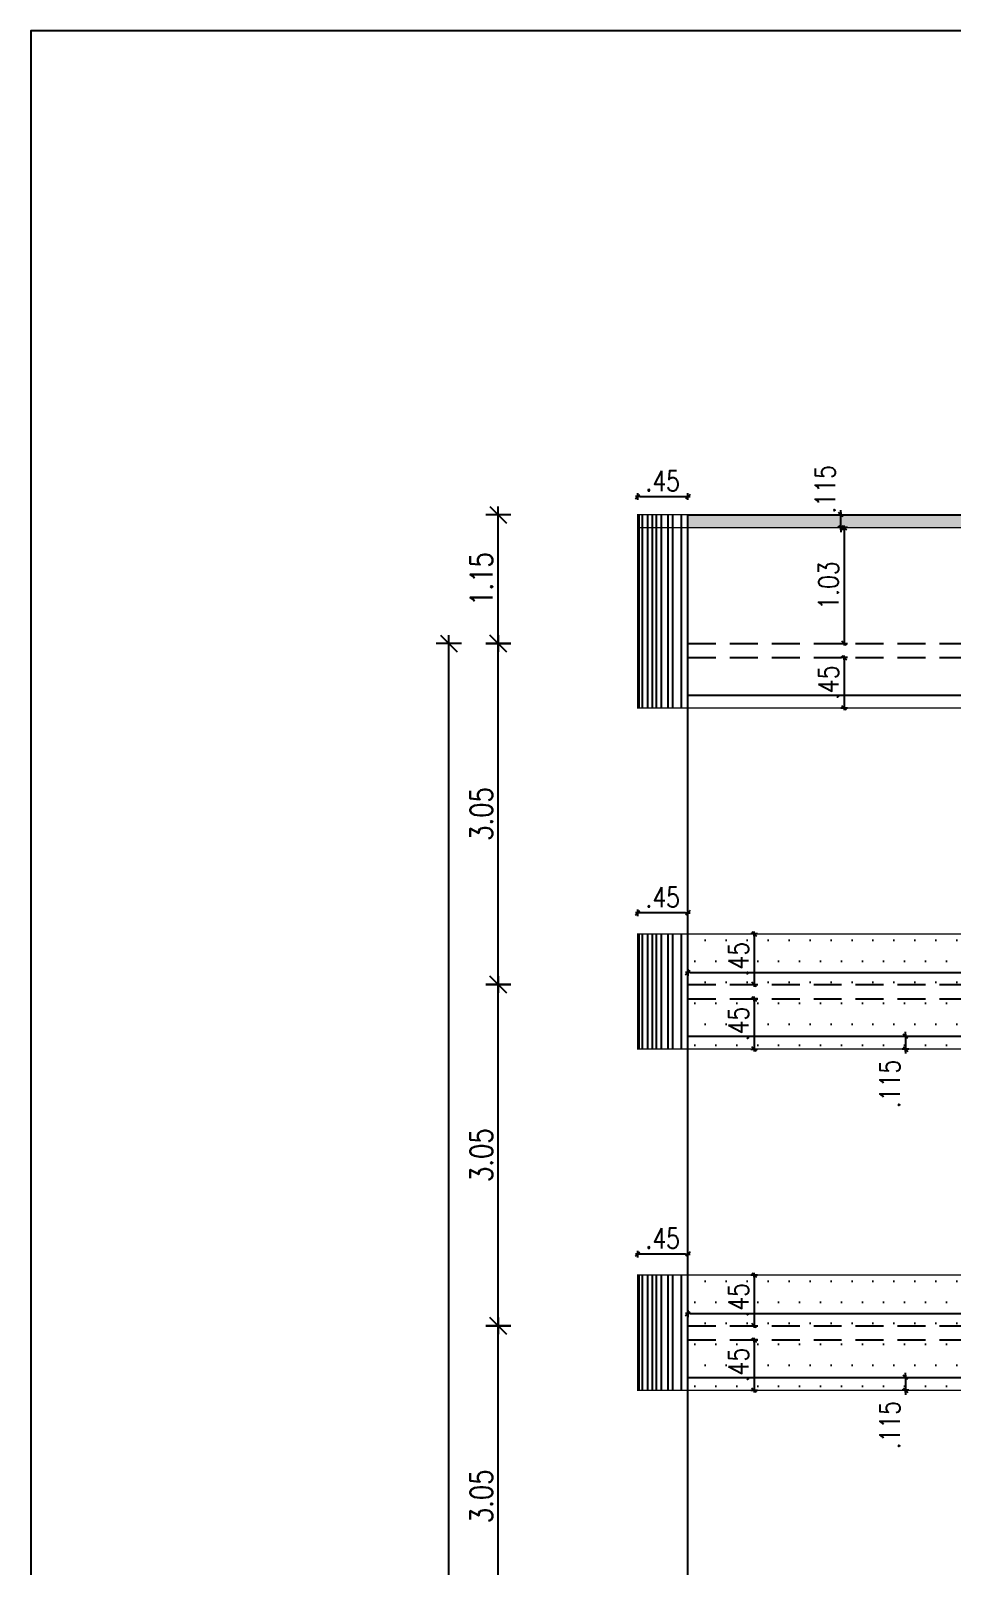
# Model space of a CAD drawing. Header units: inches. Extents: x 14235 to 14499, y 0 to 2549.
# Drawn here: x 14375.94 to 14384.18, y 2446.7 to 2460.43 of the extents above; entities that cross this region are included whole.
import ezdxf

# ---------------------------------------------------------------- set-up
doc = ezdxf.new("R2010")
doc.units = ezdxf.units.IN
doc.header["$LTSCALE"] = 0.25
doc.header["$MEASUREMENT"] = 0
doc.header["$PDMODE"] = 35
doc.linetypes.add('DASHEDX2', pattern=[1.5, 1, -0.5])
for name, color, linetype in [('dim-details', 7, 'Continuous'), ('ELE.PROJ.', 1, 'Continuous'), ('hatch', 251, 'Continuous'), ('proj-internal', 1, 'DASHEDX2'), ('wall', 7, 'Continuous'), ('WORKING DIM', 7, 'Continuous')]:
    doc.layers.add(name, color=color, linetype=linetype)
doc.styles.add('romans', font='romans.shx', dxfattribs={"width": 0.8})
doc.dimstyles.new('121', dxfattribs={"dimscale": 0.1, "dimtxt": 1.8, "dimasz": 0.2, "dimexe": 0.03125, "dimexo": 0.25, "dimgap": 0.5, "dimtad": 1, "dimzin": 4, "dimdsep": 46, "dimtxsty": 'romans', "dimblk1": 'MINITICK', "dimblk2": 'MINITICK', "dimsah": 1, "dimcen": 1, "dimse1": 1, "dimse2": 1, "dimclrd": 252, "dimclre": 256, "dimclrt": 7, "dimadec": 3, "dimazin": 0, "dimtfac": 0.8, "dimtix": 1, "dimtmove": 2, "dimatfit": 3, "dimfxl": 0, "dimtolj": 1, "dimtzin": 3, "dimarcsym": 0})
doc.dimstyles.new('minitick-100', dxfattribs={"dimscale": 0.1, "dimtxt": 2, "dimasz": 0.75, "dimexe": 0.03125, "dimexo": 0.25, "dimgap": 0.5, "dimtad": 1, "dimzin": 4, "dimdsep": 46, "dimtxsty": 'romans', "dimblk1": 'MINITICK', "dimblk2": 'MINITICK', "dimsah": 1, "dimcen": 1, "dimse1": 1, "dimse2": 1, "dimclrd": 252, "dimclre": 256, "dimclrt": 256, "dimadec": 3, "dimazin": 0, "dimtfac": 0.8, "dimtix": 1, "dimtmove": 2, "dimatfit": 3, "dimfxl": 0, "dimtolj": 1, "dimtzin": 3, "dimarcsym": 0})

# ---------------------------------------------------------------- blocks, each defined once
blk = doc.blocks.new('MINITICK')
at = {"color": 7}
for p, q in [((1, 1), (-1, -1)), ((-1, 0), (1, 0)), ((0, -1.5), (0, 1.5))]:
    blk.add_line(p, q, dxfattribs=at)
blk = doc.blocks.new('*D1257')
at = {"layer": 'Defpoints', "color": 0, "transparency": 16777216}
for p in [(14380.124, 2448.853), (14382.229, 2448.853), (14382.202, 2445.803)]:
    blk.add_point(p, dxfattribs=at)
at = {"layer": 'dim-details', "color": 252, "lineweight": -2, "transparency": 16777216}
blk.add_line((14380.124, 2445.878), (14380.124, 2448.778), dxfattribs=at)
at = {"layer": 'dim-details', "color": 252, "lineweight": -2, "transparency": 16777216, "xscale": 0.07500000000000001, "yscale": 0.07500000000000001, "zscale": 0.07500000000000001}
for p, rotation in [((14380.124, 2448.853), 90), ((14380.124, 2445.803), 270)]:
    blk.add_blockref('MINITICK', p, dxfattribs=dict(at, rotation=rotation))
at = {"layer": 'dim-details', "transparency": 16777216, "insert": (14379.974, 2447.328), "char_height": 0.2, "attachment_point": 5, "rotation": 90, "style": 'romans'}
blk.add_mtext('\\A1;3.05', dxfattribs=at)
blk = doc.blocks.new('*D1258')
at = {"layer": 'Defpoints', "color": 0, "transparency": 16777216}
for p in [(14380.124, 2451.903), (14382.331, 2451.903), (14382.229, 2448.853)]:
    blk.add_point(p, dxfattribs=at)
at = {"layer": 'dim-details', "color": 252, "lineweight": -2, "transparency": 16777216}
blk.add_line((14380.124, 2448.928), (14380.124, 2451.828), dxfattribs=at)
at = {"layer": 'dim-details', "color": 252, "lineweight": -2, "transparency": 16777216, "xscale": 0.07500000000000001, "yscale": 0.07500000000000001, "zscale": 0.07500000000000001}
for p, rotation in [((14380.124, 2451.903), 90), ((14380.124, 2448.853), 270)]:
    blk.add_blockref('MINITICK', p, dxfattribs=dict(at, rotation=rotation))
at = {"layer": 'dim-details', "transparency": 16777216, "insert": (14379.974, 2450.378), "char_height": 0.2, "attachment_point": 5, "rotation": 90, "style": 'romans'}
blk.add_mtext('\\A1;3.05', dxfattribs=at)
blk = doc.blocks.new('*D1259')
at = {"layer": 'Defpoints', "color": 0, "transparency": 16777216}
for p in [(14380.124, 2454.953), (14382.287, 2454.953), (14382.331, 2451.903)]:
    blk.add_point(p, dxfattribs=at)
at = {"layer": 'dim-details', "color": 252, "lineweight": -2, "transparency": 16777216}
blk.add_line((14380.124, 2451.978), (14380.124, 2454.878), dxfattribs=at)
at = {"layer": 'dim-details', "color": 252, "lineweight": -2, "transparency": 16777216, "xscale": 0.07500000000000001, "yscale": 0.07500000000000001, "zscale": 0.07500000000000001}
for p, rotation in [((14380.124, 2454.953), 90), ((14380.124, 2451.903), 270)]:
    blk.add_blockref('MINITICK', p, dxfattribs=dict(at, rotation=rotation))
at = {"layer": 'dim-details', "transparency": 16777216, "insert": (14379.974, 2453.428), "char_height": 0.2, "attachment_point": 5, "rotation": 90, "style": 'romans'}
blk.add_mtext('\\A1;3.05', dxfattribs=at)
blk = doc.blocks.new('*D1260')
at = {"layer": 'Defpoints', "color": 0, "transparency": 16777216}
for p in [(14380.124, 2456.103), (14382.485, 2456.103), (14382.287, 2454.953)]:
    blk.add_point(p, dxfattribs=at)
at = {"layer": 'dim-details', "color": 252, "lineweight": -2, "transparency": 16777216}
blk.add_line((14380.124, 2455.028), (14380.124, 2456.028), dxfattribs=at)
at = {"layer": 'dim-details', "color": 252, "lineweight": -2, "transparency": 16777216, "xscale": 0.07500000000000001, "yscale": 0.07500000000000001, "zscale": 0.07500000000000001}
for p, rotation in [((14380.124, 2456.103), 90), ((14380.124, 2454.953), 270)]:
    blk.add_blockref('MINITICK', p, dxfattribs=dict(at, rotation=rotation))
at = {"layer": 'dim-details', "transparency": 16777216, "insert": (14379.974, 2455.528), "char_height": 0.2, "attachment_point": 5, "rotation": 90, "style": 'romans'}
blk.add_mtext('\\A1;1.15', dxfattribs=at)
blk = doc.blocks.new('*D1261')
at = {"layer": 'Defpoints', "color": 0, "transparency": 16777216}
for p in [(14379.682, 2454.953), (14382.309, 2454.953), (14382.309, 2414.976)]:
    blk.add_point(p, dxfattribs=at)
at = {"layer": 'dim-details', "color": 252, "lineweight": -2, "transparency": 16777216}
blk.add_line((14379.682, 2415.051), (14379.682, 2454.878), dxfattribs=at)
at = {"layer": 'dim-details', "color": 252, "lineweight": -2, "transparency": 16777216, "xscale": 0.07500000000000001, "yscale": 0.07500000000000001, "zscale": 0.07500000000000001}
for p, rotation in [((14379.682, 2454.953), 90), ((14379.682, 2414.976), 270)]:
    blk.add_blockref('MINITICK', p, dxfattribs=dict(at, rotation=rotation))
at = {"layer": 'dim-details', "transparency": 16777216, "insert": (14379.532, 2434.964), "char_height": 0.2, "attachment_point": 5, "rotation": 90, "style": 'romans'}
blk.add_mtext('\\A1;39.98', dxfattribs=at)
blk = doc.blocks.new('*D1388')
at = {"layer": 'Defpoints', "color": 0, "transparency": 16777216}
for p in [(14381.37, 2449.494), (14381.37, 2449.306), (14381.82, 2449.306)]:
    blk.add_point(p, dxfattribs=at)
at = {"layer": 'WORKING DIM', "color": 252, "lineweight": -2, "transparency": 16777216}
blk.add_line((14381.8, 2449.494), (14381.39, 2449.494), dxfattribs=at)
at = {"layer": 'WORKING DIM', "color": 252, "lineweight": -2, "transparency": 16777216, "xscale": 0.02, "yscale": 0.02, "zscale": 0.02, "rotation": 180}
blk.add_blockref('MINITICK', (14381.37, 2449.494), dxfattribs=at)
at = {"layer": 'WORKING DIM', "color": 252, "lineweight": -2, "transparency": 16777216, "xscale": 0.02, "yscale": 0.02, "zscale": 0.02}
blk.add_blockref('MINITICK', (14381.82, 2449.494), dxfattribs=at)
at = {"layer": 'WORKING DIM', "color": 7, "transparency": 16777216, "insert": (14381.595, 2449.634), "char_height": 0.18, "attachment_point": 5, "style": 'romans'}
blk.add_mtext('\\A1;.45', dxfattribs=at)
blk = doc.blocks.new('*D1389')
at = {"layer": 'Defpoints', "color": 0, "transparency": 16777216}
for p in [(14381.82, 2449.306), (14388.02, 2449.306), (14388.02, 2448.961)]:
    blk.add_point(p, dxfattribs=at)
at = {"layer": 'WORKING DIM', "color": 252, "lineweight": -2, "transparency": 16777216}
blk.add_line((14381.84, 2448.961), (14388, 2448.961), dxfattribs=at)
at = {"layer": 'WORKING DIM', "color": 252, "lineweight": -2, "transparency": 16777216, "xscale": 0.02, "yscale": 0.02, "zscale": 0.02, "rotation": 180}
blk.add_blockref('MINITICK', (14381.82, 2448.961), dxfattribs=at)
at = {"layer": 'WORKING DIM', "color": 252, "lineweight": -2, "transparency": 16777216, "xscale": 0.02, "yscale": 0.02, "zscale": 0.02}
blk.add_blockref('MINITICK', (14388.02, 2448.961), dxfattribs=at)
at = {"layer": 'WORKING DIM', "color": 7, "transparency": 16777216, "insert": (14384.92, 2449.101), "char_height": 0.18, "attachment_point": 5, "style": 'romans'}
blk.add_mtext('\\A1;6.20', dxfattribs=at)
blk = doc.blocks.new('*D1390')
at = {"layer": 'Defpoints', "color": 0, "transparency": 16777216}
for p in [(14382.463, 2449.306), (14382.413, 2448.853), (14382.463, 2448.853)]:
    blk.add_point(p, dxfattribs=at)
at = {"layer": 'WORKING DIM', "color": 252, "lineweight": -2, "transparency": 16777216}
blk.add_line((14382.413, 2449.286), (14382.413, 2448.873), dxfattribs=at)
at = {"layer": 'WORKING DIM', "color": 252, "lineweight": -2, "transparency": 16777216, "xscale": 0.02, "yscale": 0.02, "zscale": 0.02}
for p, rotation in [((14382.413, 2449.306), 90), ((14382.413, 2448.853), 270)]:
    blk.add_blockref('MINITICK', p, dxfattribs=dict(at, rotation=rotation))
at = {"layer": 'WORKING DIM', "color": 7, "transparency": 16777216, "insert": (14382.273, 2449.08), "char_height": 0.18, "attachment_point": 5, "rotation": 90, "style": 'romans'}
blk.add_mtext('\\A1;.45', dxfattribs=at)
blk = doc.blocks.new('*D1391')
at = {"layer": 'Defpoints', "color": 0, "transparency": 16777216}
for p in [(14382.646, 2448.726), (14382.413, 2448.276), (14382.646, 2448.276)]:
    blk.add_point(p, dxfattribs=at)
at = {"layer": 'WORKING DIM', "color": 252, "lineweight": -2, "transparency": 16777216}
blk.add_line((14382.413, 2448.706), (14382.413, 2448.296), dxfattribs=at)
at = {"layer": 'WORKING DIM', "color": 252, "lineweight": -2, "transparency": 16777216, "xscale": 0.02, "yscale": 0.02, "zscale": 0.02}
for p, rotation in [((14382.413, 2448.726), 90), ((14382.413, 2448.276), 270)]:
    blk.add_blockref('MINITICK', p, dxfattribs=dict(at, rotation=rotation))
at = {"layer": 'WORKING DIM', "color": 7, "transparency": 16777216, "insert": (14382.273, 2448.501), "char_height": 0.18, "attachment_point": 5, "rotation": 90, "style": 'romans'}
blk.add_mtext('\\A1;.45', dxfattribs=at)
blk = doc.blocks.new('*D1400')
at = {"layer": 'Defpoints', "color": 0, "transparency": 16777216}
for p in [(14381.37, 2452.544), (14381.37, 2452.356), (14381.82, 2452.356)]:
    blk.add_point(p, dxfattribs=at)
at = {"layer": 'WORKING DIM', "color": 252, "lineweight": -2, "transparency": 16777216}
blk.add_line((14381.8, 2452.544), (14381.39, 2452.544), dxfattribs=at)
at = {"layer": 'WORKING DIM', "color": 252, "lineweight": -2, "transparency": 16777216, "xscale": 0.02, "yscale": 0.02, "zscale": 0.02, "rotation": 180}
blk.add_blockref('MINITICK', (14381.37, 2452.544), dxfattribs=at)
at = {"layer": 'WORKING DIM', "color": 252, "lineweight": -2, "transparency": 16777216, "xscale": 0.02, "yscale": 0.02, "zscale": 0.02}
blk.add_blockref('MINITICK', (14381.82, 2452.544), dxfattribs=at)
at = {"layer": 'WORKING DIM', "color": 7, "transparency": 16777216, "insert": (14381.595, 2452.684), "char_height": 0.18, "attachment_point": 5, "style": 'romans'}
blk.add_mtext('\\A1;.45', dxfattribs=at)
blk = doc.blocks.new('*D1401')
at = {"layer": 'Defpoints', "color": 0, "transparency": 16777216}
for p in [(14381.82, 2452.356), (14388.02, 2452.356), (14388.02, 2452.011)]:
    blk.add_point(p, dxfattribs=at)
at = {"layer": 'WORKING DIM', "color": 252, "lineweight": -2, "transparency": 16777216}
blk.add_line((14381.84, 2452.011), (14388, 2452.011), dxfattribs=at)
at = {"layer": 'WORKING DIM', "color": 252, "lineweight": -2, "transparency": 16777216, "xscale": 0.02, "yscale": 0.02, "zscale": 0.02, "rotation": 180}
blk.add_blockref('MINITICK', (14381.82, 2452.011), dxfattribs=at)
at = {"layer": 'WORKING DIM', "color": 252, "lineweight": -2, "transparency": 16777216, "xscale": 0.02, "yscale": 0.02, "zscale": 0.02}
blk.add_blockref('MINITICK', (14388.02, 2452.011), dxfattribs=at)
at = {"layer": 'WORKING DIM', "color": 7, "transparency": 16777216, "insert": (14384.92, 2452.151), "char_height": 0.18, "attachment_point": 5, "style": 'romans'}
blk.add_mtext('\\A1;6.20', dxfattribs=at)
blk = doc.blocks.new('*D1402')
at = {"layer": 'Defpoints', "color": 0, "transparency": 16777216}
for p in [(14382.463, 2452.356), (14382.413, 2451.903), (14382.463, 2451.903)]:
    blk.add_point(p, dxfattribs=at)
at = {"layer": 'WORKING DIM', "color": 252, "lineweight": -2, "transparency": 16777216}
blk.add_line((14382.413, 2452.336), (14382.413, 2451.923), dxfattribs=at)
at = {"layer": 'WORKING DIM', "color": 252, "lineweight": -2, "transparency": 16777216, "xscale": 0.02, "yscale": 0.02, "zscale": 0.02}
for p, rotation in [((14382.413, 2452.356), 90), ((14382.413, 2451.903), 270)]:
    blk.add_blockref('MINITICK', p, dxfattribs=dict(at, rotation=rotation))
at = {"layer": 'WORKING DIM', "color": 7, "transparency": 16777216, "insert": (14382.273, 2452.13), "char_height": 0.18, "attachment_point": 5, "rotation": 90, "style": 'romans'}
blk.add_mtext('\\A1;.45', dxfattribs=at)
blk = doc.blocks.new('*D1403')
at = {"layer": 'Defpoints', "color": 0, "transparency": 16777216}
for p in [(14382.646, 2451.776), (14382.413, 2451.326), (14382.646, 2451.326)]:
    blk.add_point(p, dxfattribs=at)
at = {"layer": 'WORKING DIM', "color": 252, "lineweight": -2, "transparency": 16777216}
blk.add_line((14382.413, 2451.756), (14382.413, 2451.346), dxfattribs=at)
at = {"layer": 'WORKING DIM', "color": 252, "lineweight": -2, "transparency": 16777216, "xscale": 0.02, "yscale": 0.02, "zscale": 0.02}
for p, rotation in [((14382.413, 2451.776), 90), ((14382.413, 2451.326), 270)]:
    blk.add_blockref('MINITICK', p, dxfattribs=dict(at, rotation=rotation))
at = {"layer": 'WORKING DIM', "color": 7, "transparency": 16777216, "insert": (14382.273, 2451.551), "char_height": 0.18, "attachment_point": 5, "rotation": 90, "style": 'romans'}
blk.add_mtext('\\A1;.45', dxfattribs=at)
blk = doc.blocks.new('*D1406')
at = {"layer": 'Defpoints', "color": 0, "transparency": 16777216}
for p in [(14383.188, 2456.103), (14383.388, 2456.103), (14383.388, 2455.988)]:
    blk.add_point(p, dxfattribs=at)
at = {"layer": 'WORKING DIM', "color": 252, "lineweight": -2, "transparency": 16777216}
for p, q in [((14383.188, 2456.123), (14383.188, 2456.143)), ((14383.188, 2455.988), (14383.188, 2456.103)), ((14383.188, 2455.968), (14383.188, 2455.948))]:
    blk.add_line(p, q, dxfattribs=at)
at = {"layer": 'WORKING DIM', "color": 252, "lineweight": -2, "transparency": 16777216, "xscale": 0.02, "yscale": 0.02, "zscale": 0.02}
for p, rotation in [((14383.188, 2456.103), 270), ((14383.188, 2455.988), 90)]:
    blk.add_blockref('MINITICK', p, dxfattribs=dict(at, rotation=rotation))
at = {"layer": 'WORKING DIM', "color": 7, "transparency": 16777216, "insert": (14383.048, 2456.33), "char_height": 0.18, "attachment_point": 5, "rotation": 90, "style": 'romans'}
blk.add_mtext('\\A1;.115', dxfattribs=at)
blk = doc.blocks.new('*D1407')
at = {"layer": 'Defpoints', "color": 0, "transparency": 16777216}
for p in [(14383.619, 2455.988), (14383.218, 2454.953), (14383.619, 2454.953)]:
    blk.add_point(p, dxfattribs=at)
at = {"layer": 'WORKING DIM', "color": 252, "lineweight": -2, "transparency": 16777216}
blk.add_line((14383.218, 2455.968), (14383.218, 2454.973), dxfattribs=at)
at = {"layer": 'WORKING DIM', "color": 252, "lineweight": -2, "transparency": 16777216, "xscale": 0.02, "yscale": 0.02, "zscale": 0.02}
for p, rotation in [((14383.218, 2455.988), 90), ((14383.218, 2454.953), 270)]:
    blk.add_blockref('MINITICK', p, dxfattribs=dict(at, rotation=rotation))
at = {"layer": 'WORKING DIM', "color": 7, "transparency": 16777216, "insert": (14383.078, 2455.47), "char_height": 0.18, "attachment_point": 5, "rotation": 90, "style": 'romans'}
blk.add_mtext('\\A1;1.03', dxfattribs=at)
blk = doc.blocks.new('*D1408')
at = {"layer": 'Defpoints', "color": 0, "transparency": 16777216}
for p in [(14383.459, 2454.826), (14383.218, 2454.376), (14383.459, 2454.376)]:
    blk.add_point(p, dxfattribs=at)
at = {"layer": 'WORKING DIM', "color": 252, "lineweight": -2, "transparency": 16777216}
blk.add_line((14383.218, 2454.806), (14383.218, 2454.396), dxfattribs=at)
at = {"layer": 'WORKING DIM', "color": 252, "lineweight": -2, "transparency": 16777216, "xscale": 0.02, "yscale": 0.02, "zscale": 0.02}
for p, rotation in [((14383.218, 2454.826), 90), ((14383.218, 2454.376), 270)]:
    blk.add_blockref('MINITICK', p, dxfattribs=dict(at, rotation=rotation))
at = {"layer": 'WORKING DIM', "color": 7, "transparency": 16777216, "insert": (14383.078, 2454.601), "char_height": 0.18, "attachment_point": 5, "rotation": 90, "style": 'romans'}
blk.add_mtext('\\A1;.45', dxfattribs=at)
blk = doc.blocks.new('*D1412')
at = {"layer": 'Defpoints', "color": 0, "transparency": 16777216}
for p in [(14381.82, 2456.265), (14381.37, 2454.376), (14381.82, 2454.376)]:
    blk.add_point(p, dxfattribs=at)
at = {"layer": 'WORKING DIM', "color": 252, "lineweight": -2, "transparency": 16777216}
blk.add_line((14381.39, 2456.265), (14381.8, 2456.265), dxfattribs=at)
at = {"layer": 'WORKING DIM', "color": 252, "lineweight": -2, "transparency": 16777216, "xscale": 0.02, "yscale": 0.02, "zscale": 0.02, "rotation": 180}
blk.add_blockref('MINITICK', (14381.37, 2456.265), dxfattribs=at)
at = {"layer": 'WORKING DIM', "color": 252, "lineweight": -2, "transparency": 16777216, "xscale": 0.02, "yscale": 0.02, "zscale": 0.02}
blk.add_blockref('MINITICK', (14381.82, 2456.265), dxfattribs=at)
at = {"layer": 'WORKING DIM', "color": 7, "transparency": 16777216, "insert": (14381.595, 2456.405), "char_height": 0.18, "attachment_point": 5, "style": 'romans'}
blk.add_mtext('\\A1;.45', dxfattribs=at)
blk = doc.blocks.new('*D1549')
at = {"layer": 'Defpoints', "color": 0, "transparency": 16777216}
for p in [(14383.46, 2448.391), (14383.46, 2448.276), (14383.766, 2448.276)]:
    blk.add_point(p, dxfattribs=at)
at = {"layer": 'WORKING DIM', "color": 252, "lineweight": -2, "transparency": 16777216}
for p, q in [((14383.766, 2448.411), (14383.766, 2448.431)), ((14383.766, 2448.391), (14383.766, 2448.276)), ((14383.766, 2448.256), (14383.766, 2448.236))]:
    blk.add_line(p, q, dxfattribs=at)
at = {"layer": 'WORKING DIM', "color": 252, "lineweight": -2, "transparency": 16777216, "xscale": 0.02, "yscale": 0.02, "zscale": 0.02}
for p, rotation in [((14383.766, 2448.391), 270), ((14383.766, 2448.276), 90)]:
    blk.add_blockref('MINITICK', p, dxfattribs=dict(at, rotation=rotation))
at = {"layer": 'WORKING DIM', "color": 7, "transparency": 16777216, "insert": (14383.626, 2447.964), "char_height": 0.18, "attachment_point": 5, "rotation": 90, "style": 'romans'}
blk.add_mtext('\\A1;.115', dxfattribs=at)
blk = doc.blocks.new('*D1551')
at = {"layer": 'Defpoints', "color": 0, "transparency": 16777216}
for p in [(14383.46, 2451.441), (14383.46, 2451.326), (14383.766, 2451.326)]:
    blk.add_point(p, dxfattribs=at)
at = {"layer": 'WORKING DIM', "color": 252, "lineweight": -2, "transparency": 16777216}
for p, q in [((14383.766, 2451.461), (14383.766, 2451.481)), ((14383.766, 2451.441), (14383.766, 2451.326)), ((14383.766, 2451.306), (14383.766, 2451.286))]:
    blk.add_line(p, q, dxfattribs=at)
at = {"layer": 'WORKING DIM', "color": 252, "lineweight": -2, "transparency": 16777216, "xscale": 0.02, "yscale": 0.02, "zscale": 0.02}
for p, rotation in [((14383.766, 2451.441), 270), ((14383.766, 2451.326), 90)]:
    blk.add_blockref('MINITICK', p, dxfattribs=dict(at, rotation=rotation))
at = {"layer": 'WORKING DIM', "color": 7, "transparency": 16777216, "insert": (14383.626, 2451.014), "char_height": 0.18, "attachment_point": 5, "rotation": 90, "style": 'romans'}
blk.add_mtext('\\A1;.115', dxfattribs=at)

msp = doc.modelspace()

# ---------------------------------------------------------------- hatches: boundary and pattern name
at = {"layer": 'hatch', "true_color": 0xc7b399}
h = msp.add_hatch(dxfattribs=at)
h.set_pattern_fill('DOTS', color=253, scale=0.5)
h.set_pattern_definition([(0, (-41.94168, 0), (0.015625, 0.03125), [0, -0.03125])])
h.paths.add_polyline_path([(14392.765, 2456.103), (14381.82, 2456.103), (14381.82, 2455.988), (14392.765, 2455.988)])
h = msp.add_hatch(dxfattribs=at)
h.set_pattern_fill('DOTS', color=253, scale=3)
h.set_pattern_definition([(0, (-42.02476, 33.55), (0.09375, 0.1875), [0, -0.1875])])
h.paths.add_polyline_path([(14392.765, 2451.326), (14392.765, 2451.942), (14388.02, 2452.356), (14381.82, 2452.356), (14381.82, 2451.326)])
h = msp.add_hatch(dxfattribs=at)
h.set_pattern_fill('DOTS', color=253, scale=3)
h.set_pattern_definition([(0, (-42.02476, 30.50003), (0.09375, 0.1875), [0, -0.1875])])
h.paths.add_polyline_path([(14392.765, 2448.276), (14392.765, 2448.892), (14388.02, 2449.306), (14381.82, 2449.306), (14381.82, 2448.276)])

# ---------------------------------------------------------------- linework, layer by layer
at = {"layer": 'ELE.PROJ.', "color": 8}
for p, q in [((14381.382, 2456.103), (14381.382, 2454.376)), ((14381.411, 2456.103), (14381.411, 2454.376)), ((14381.46, 2456.103), (14381.46, 2454.376)), ((14381.501, 2456.103), (14381.501, 2454.376)), ((14381.535, 2456.103), (14381.535, 2454.376)), ((14381.581, 2456.103), (14381.581, 2454.376)), ((14381.642, 2456.103), (14381.642, 2454.376)), ((14381.682, 2456.103), (14381.682, 2454.376)), ((14381.76, 2456.103), (14381.76, 2454.376)), ((14381.382, 2452.356), (14381.382, 2451.326)), ((14381.411, 2452.356), (14381.411, 2451.326)), ((14381.46, 2452.356), (14381.46, 2451.326)), ((14381.501, 2452.356), (14381.501, 2451.326)), ((14381.535, 2452.356), (14381.535, 2451.326)), ((14381.581, 2452.356), (14381.581, 2451.326)), ((14381.642, 2452.356), (14381.642, 2451.326)), ((14381.682, 2452.356), (14381.682, 2451.326)), ((14381.76, 2452.356), (14381.76, 2451.326)), ((14381.382, 2449.306), (14381.382, 2448.276)), ((14381.411, 2449.306), (14381.411, 2448.276)), ((14381.46, 2449.306), (14381.46, 2448.276)), ((14381.501, 2449.306), (14381.501, 2448.276)), ((14381.535, 2449.306), (14381.535, 2448.276)), ((14381.581, 2449.306), (14381.581, 2448.276)), ((14381.642, 2449.306), (14381.642, 2448.276)), ((14381.682, 2449.306), (14381.682, 2448.276)), ((14381.76, 2449.306), (14381.76, 2448.276))]:
    msp.add_line(p, q, dxfattribs=at)
at = {"layer": 'ELE.PROJ.'}
for p, q in [((14381.82, 2454.491), (14393.215, 2454.491)), ((14381.82, 2451.441), (14393.215, 2451.441)), ((14381.82, 2448.391), (14393.215, 2448.391))]:
    msp.add_line(p, q, dxfattribs=at)
at = {"layer": 'ELE.PROJ.', "const_width": 0.012}
for points in [[(14393.215, 2456.103), (14381.37, 2456.103), (14381.37, 2454.376), (14393.215, 2454.376), (14393.215, 2456.103)], [(14393.215, 2455.988), (14381.37, 2455.988)]]:
    msp.add_lwpolyline(points, dxfattribs=at)
for points in [[(14393.215, 2451.326), (14381.37, 2451.326), (14381.37, 2452.356), (14388.02, 2452.356), (14393.215, 2451.903)], [(14393.215, 2448.276), (14381.37, 2448.276), (14381.37, 2449.306), (14388.02, 2449.306), (14393.215, 2448.853)]]:
    msp.add_lwpolyline(points, close=True, dxfattribs=at)
at = {"layer": 'proj-internal', "color": 251}
for p, q in [((14381.82, 2454.953), (14407.316, 2454.953)), ((14381.82, 2454.826), (14407.316, 2454.826)), ((14381.82, 2451.903), (14407.316, 2451.903)), ((14381.82, 2451.776), (14407.316, 2451.776)), ((14381.82, 2448.853), (14407.316, 2448.853)), ((14381.82, 2448.726), (14407.316, 2448.726))]:
    msp.add_line(p, q, dxfattribs=at)
at = {"layer": 'wall'}
for p, q in [((14381.82, 2414.976), (14381.82, 2456.103)), ((14381.82, 2456.103), (14392.765, 2456.103))]:
    msp.add_line(p, q, dxfattribs=at)
msp.add_lwpolyline([(14412.876, 2460.43), (14375.943, 2460.43), (14375.943, 2408.202), (14412.876, 2408.202)], close=True, dxfattribs=at)

# ---------------------------------------------------------------- dimensions: what is measured, and where the dimension line sits
at = {"layer": 'dim-details'}
for base, p1, p2, picture, middle in [((14380.124, 2456.103), (14382.287, 2454.953), (14382.485, 2456.103), '*D1260', (14379.974, 2455.528)), ((14379.682, 2454.953), (14382.309, 2414.976), (14382.309, 2454.953), '*D1261', (14379.532, 2434.964)), ((14380.124, 2454.953), (14382.331, 2451.903), (14382.287, 2454.953), '*D1259', (14379.974, 2453.428)), ((14380.124, 2451.903), (14382.229, 2448.853), (14382.331, 2451.903), '*D1258', (14379.974, 2450.378)), ((14380.124, 2448.853), (14382.202, 2445.803), (14382.229, 2448.853), '*D1257', (14379.974, 2447.328))]:
    dim = msp.add_linear_dim(base=base, p1=p1, p2=p2, angle=90, dimstyle='minitick-100', dxfattribs=at)
    dim.commit()
    dim.dimension.update_dxf_attribs({"geometry": picture, "text_midpoint": middle})
at = {"layer": 'WORKING DIM'}
for base, p1, p2, picture, middle in [((14381.82, 2456.265), (14381.37, 2454.376), (14381.82, 2454.376), '*D1412', (14381.595, 2456.405)), ((14381.37, 2452.544), (14381.82, 2452.356), (14381.37, 2452.356), '*D1400', (14381.595, 2452.684)), ((14388.02, 2452.011), (14381.82, 2452.356), (14388.02, 2452.356), '*D1401', (14384.92, 2452.151)), ((14381.37, 2449.494), (14381.82, 2449.306), (14381.37, 2449.306), '*D1388', (14381.595, 2449.634)), ((14388.02, 2448.961), (14381.82, 2449.306), (14388.02, 2449.306), '*D1389', (14384.92, 2449.101))]:
    dim = msp.add_linear_dim(base=base, p1=p1, p2=p2, dimstyle='121', override={"dimfxl": 0.18, "dimfxlon": 1}, dxfattribs=at)
    dim.commit()
    dim.dimension.update_dxf_attribs({"geometry": picture, "text_midpoint": middle})
for base, p1, p2, picture, middle in [((14383.188, 2456.103), (14383.388, 2455.988), (14383.388, 2456.103), '*D1406', (14383.048, 2456.33)), ((14383.766, 2451.326), (14383.46, 2451.441), (14383.46, 2451.326), '*D1551', (14383.626, 2451.014)), ((14383.766, 2448.276), (14383.46, 2448.391), (14383.46, 2448.276), '*D1549', (14383.626, 2447.964))]:
    dim = msp.add_linear_dim(base=base, p1=p1, p2=p2, angle=90, text='.115', dimstyle='121', override={"dimfxl": 0.18, "dimfxlon": 1}, dxfattribs=at)
    dim.commit()
    dim.dimension.update_dxf_attribs({"geometry": picture, "text_midpoint": middle, "dimtype": 160})
for base, p1, p2, picture, middle in [((14383.21834, 2454.9527), (14383.6192, 2455.98767), (14383.6192, 2454.9527), '*D1407', (14383.07834, 2455.47018)), ((14383.218, 2454.376), (14383.459, 2454.826), (14383.459, 2454.376), '*D1408', (14383.078, 2454.601)), ((14382.413, 2451.903), (14382.463, 2452.356), (14382.463, 2451.903), '*D1402', (14382.273, 2452.13)), ((14382.413, 2451.326), (14382.646, 2451.776), (14382.646, 2451.326), '*D1403', (14382.273, 2451.551)), ((14382.413, 2448.853), (14382.463, 2449.306), (14382.463, 2448.853), '*D1390', (14382.273, 2449.08)), ((14382.413, 2448.276), (14382.646, 2448.726), (14382.646, 2448.276), '*D1391', (14382.273, 2448.501))]:
    dim = msp.add_linear_dim(base=base, p1=p1, p2=p2, angle=90, dimstyle='121', override={"dimfxl": 0.18, "dimfxlon": 1}, dxfattribs=at)
    dim.commit()
    dim.dimension.update_dxf_attribs({"geometry": picture, "text_midpoint": middle})

doc.saveas('drawing.dxf')
